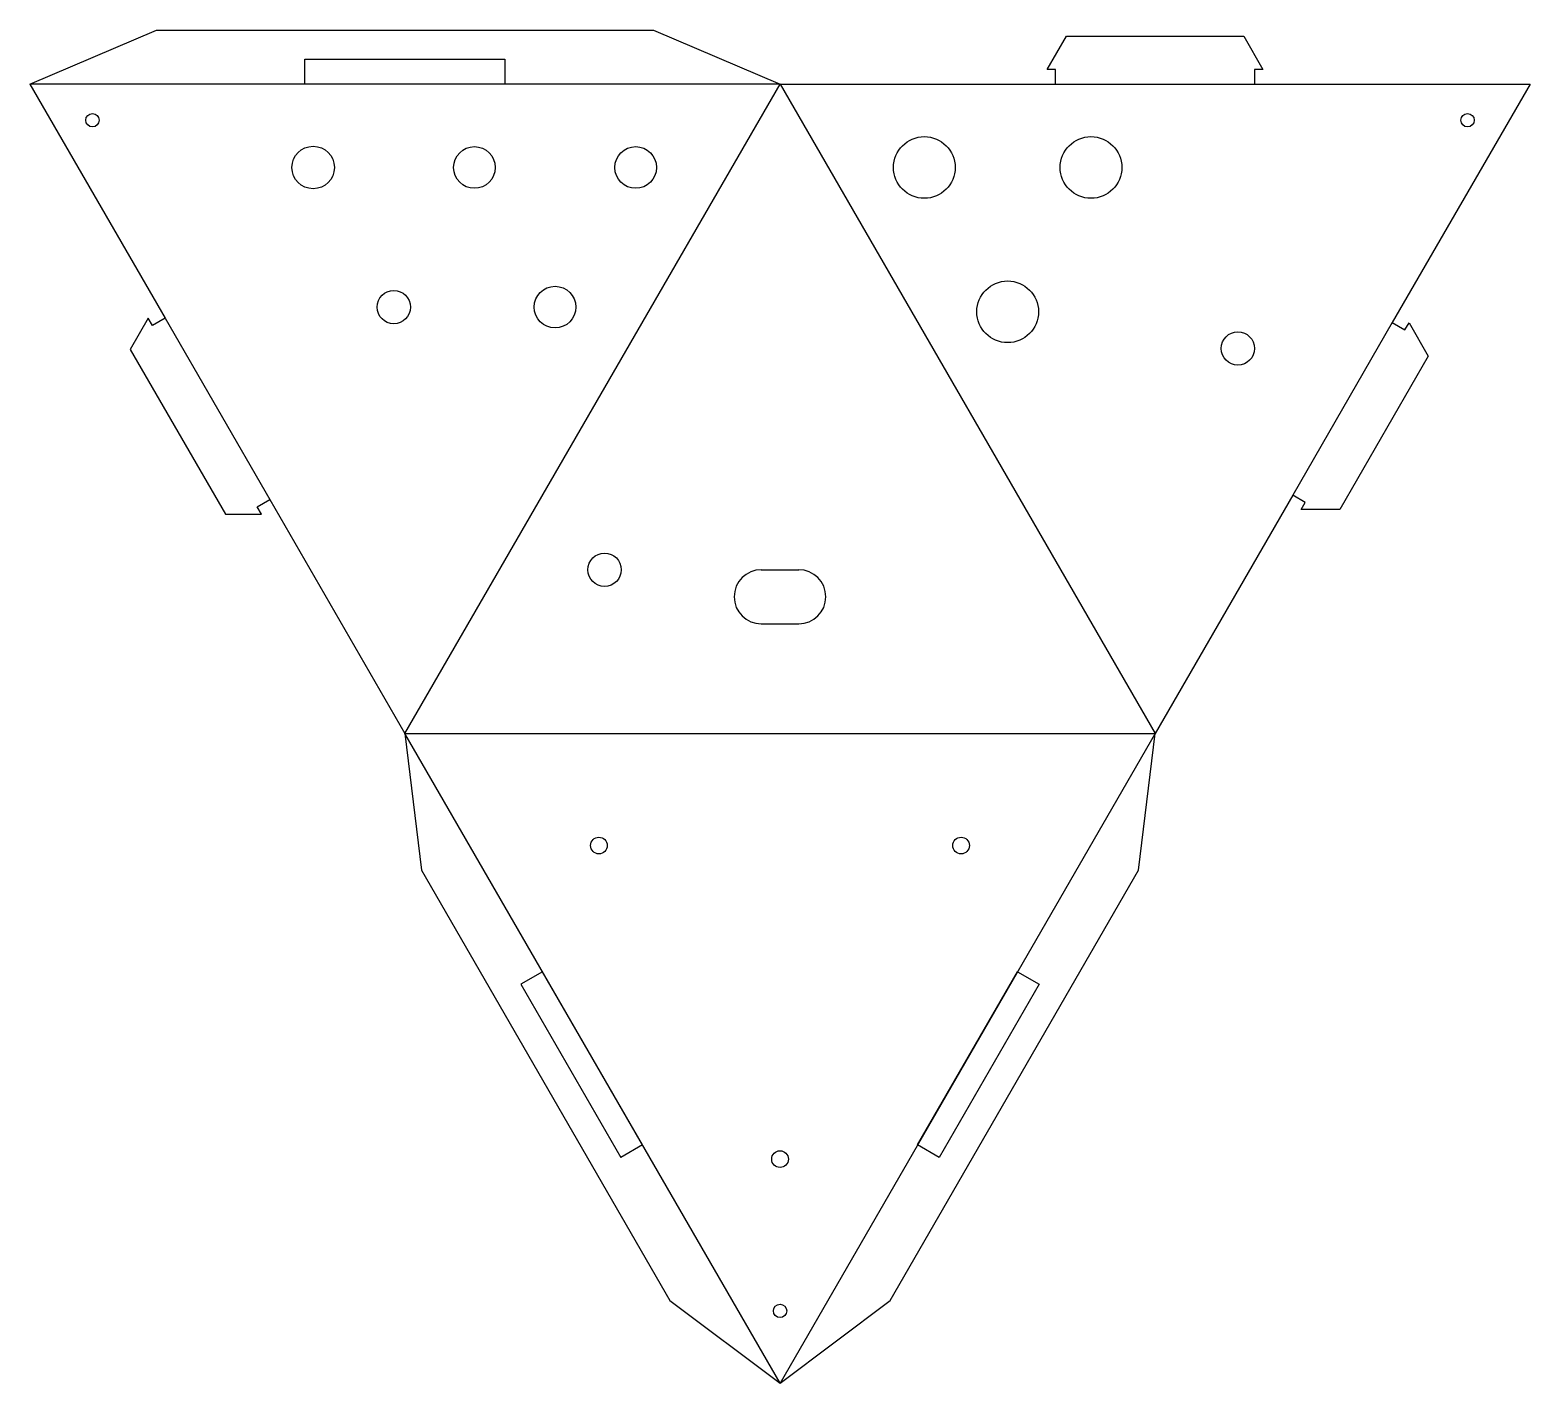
# Model space of a CAD drawing. Header units: millimetres. Extents: x -180 to 180, y -208 to 117.
import ezdxf

# ---------------------------------------------------------------- set-up
doc = ezdxf.new("R2010")
doc.units = ezdxf.units.MM
for name, color, linetype in [('Sketch', 7, 'CONTINUOUS'), ('Sketch002', 7, 'CONTINUOUS'), ('Sketch004', 7, 'CONTINUOUS'), ('Sketch006', 7, 'CONTINUOUS'), ('Sketch007', 7, 'CONTINUOUS'), ('Sketch010', 7, 'CONTINUOUS'), ('Sketch011', 7, 'CONTINUOUS')]:
    doc.layers.add(name, color=color, linetype=linetype)

msp = doc.modelspace()

# ---------------------------------------------------------------- linework, layer by layer
at = {"layer": 'Sketch'}
for p, q in [((-180, 103.92), (-149.62, 116.92)), ((-149.62, 116.92), (-30.38, 116.92)), ((-30.38, 116.92), (0, 103.92)), ((64.1, 107.42), (68.72, 115.42)), ((68.72, 115.42), (111.28, 115.42)), ((111.28, 115.42), (115.9, 107.42)), ((-114, 109.92), (-66, 109.92)), ((-114, 103.92), (-114, 109.92)), ((-66, 109.92), (-66, 103.92)), ((66.1, 107.42), (64.1, 107.42)), ((66.1, 103.92), (66.1, 107.42)), ((115.9, 107.42), (113.9, 107.42)), ((113.9, 107.42), (113.9, 103.92)), ((-180, 103.92), (-147.58, 47.77)), ((-66, 103.92), (-114, 103.92)), ((0, 103.92), (66.1, 103.92)), ((113.9, 103.92), (180, 103.92)), ((180, 103.92), (146.95, 46.68)), ((-151.61, 47.76), (-155.94, 40.26)), ((-150.61, 46.02), (-151.61, 47.76)), ((-147.58, 47.77), (-150.61, 46.02)), ((146.95, 46.68), (149.98, 44.93)), ((149.98, 44.93), (150.98, 46.66)), ((150.98, 46.66), (155.6, 38.66)), ((-155.94, 40.26), (-133.11, 0.71)), ((155.6, 38.66), (134.32, 1.8)), ((-125.45, 2.44), (-122.42, 4.19)), ((-122.42, 4.19), (-90, -51.96)), ((123.05, 5.28), (90, -51.96)), ((126.08, 3.53), (123.05, 5.28)), ((-133.11, 0.71), (-124.45, 0.71)), ((-124.45, 0.71), (-125.45, 2.44)), ((125.08, 1.8), (126.08, 3.53)), ((134.32, 1.8), (125.08, 1.8)), ((-90, -51.96), (-86.07, -84.77)), ((86.07, -84.77), (90, -51.96)), ((-86.07, -84.77), (-26.45, -188.04)), ((26.45, -188.04), (86.07, -84.77)), ((-57, -109.12), (-62.2, -112.12)), ((-33, -150.69), (-57, -109.12)), ((33, -150.69), (57, -109.12)), ((57, -109.12), (62.2, -112.12)), ((-62.2, -112.12), (-38.2, -153.69)), ((62.2, -112.12), (38.2, -153.69)), ((-33, -150.69), (-38.2, -153.69)), ((38.2, -153.69), (33, -150.69)), ((-26.45, -188.04), (0, -207.85)), ((0, -207.85), (26.45, -188.04))]:
    msp.add_line(p, q, dxfattribs=at)
at = {"layer": 'Sketch002'}
for centre, radius in [((-112.04, 83.92), 5.1), ((-73.34, 83.92), 5), ((-34.64, 83.92), 5), ((-92.69, 50.41), 4), ((-53.99, 50.41), 5)]:
    msp.add_circle(centre, radius, dxfattribs=at)
at = {"layer": 'Sketch004'}
for centre in [(-43.46, -78.83), (43.46, -78.83), (0, -154.11)]:
    msp.add_circle(centre, 2, dxfattribs=at)
at = {"layer": 'Sketch006'}
for centre, radius in [((34.64, 83.92), 7.4), ((74.64, 83.92), 7.4), ((54.64, 49.28), 7.4), ((109.89, 40.48), 4)]:
    msp.add_circle(centre, radius, dxfattribs=at)
at = {"layer": 'Sketch007'}
for p, q in [((-4.5, -12.63), (0, -12.63)), ((0, -12.63), (4.5, -12.63)), ((-4.5, -25.63), (4.5, -25.63))]:
    msp.add_line(p, q, dxfattribs=at)
msp.add_circle((-42.09, -12.63), 4, dxfattribs=at)
for centre, start, end in [((-4.5, -19.13), 90, -90), ((4.5, -19.13), -90, 90)]:
    msp.add_arc(centre, 6.5, start, end, dxfattribs=at)
at = {"layer": 'Sketch010'}
for centre in [(-165.02, 95.27), (165.02, 95.27), (0, -190.55)]:
    msp.add_circle(centre, 1.6, dxfattribs=at)
at = {"layer": 'Sketch011'}
for p, q in [((0, 103.92), (-180, 103.92)), ((-90, -51.96), (0, 103.92)), ((0, 103.92), (90, -51.96)), ((66.1, 103.92), (113.9, 103.92)), ((-147.58, 47.77), (-122.42, 4.19)), ((146.95, 46.68), (123.05, 5.28)), ((-90, -51.96), (90, -51.96)), ((0, -207.85), (-90, -51.96)), ((90, -51.96), (0, -207.85))]:
    msp.add_line(p, q, dxfattribs=at)

doc.saveas('drawing.dxf')
